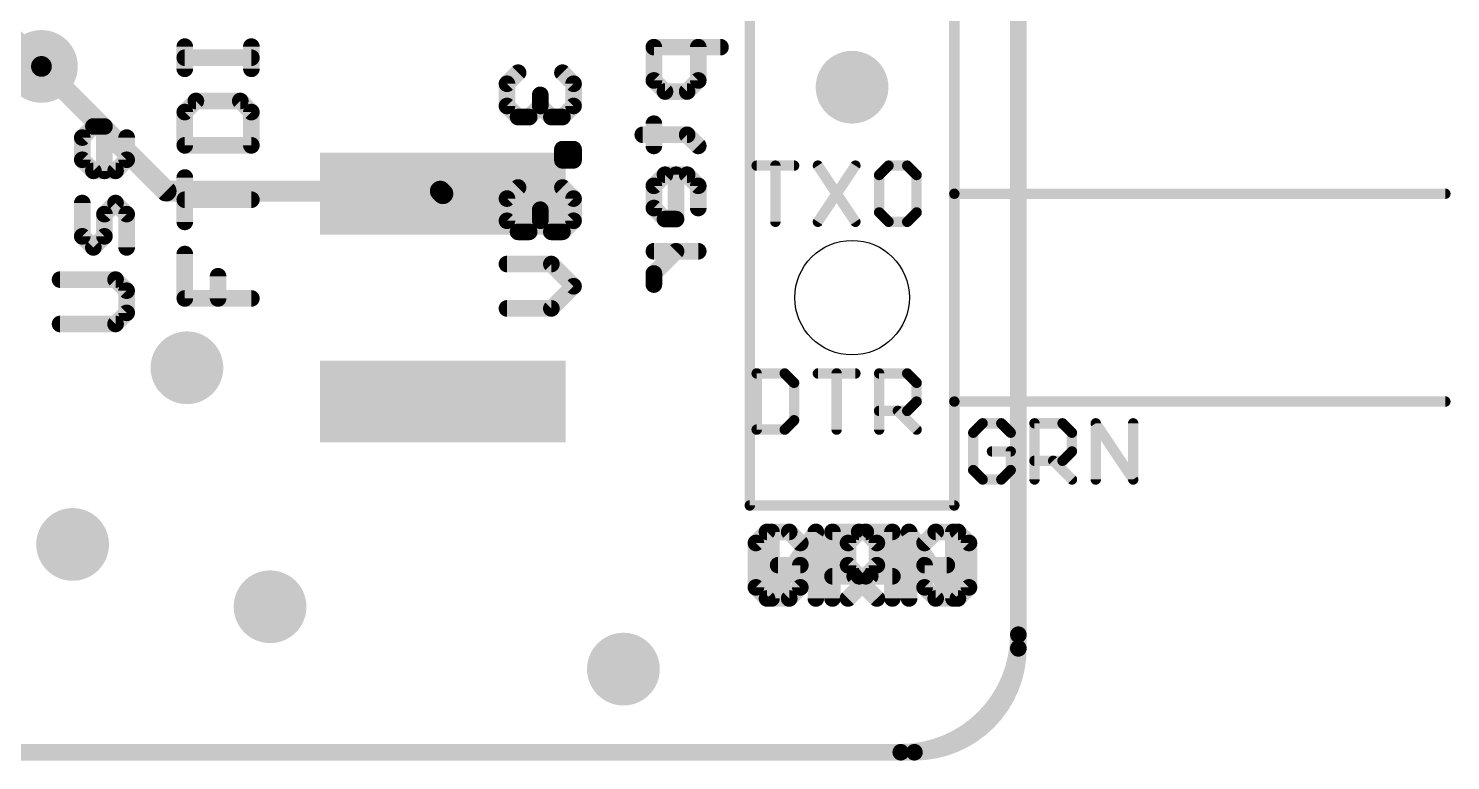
# Model space of a CAD drawing. Extents: x -1 to 106, y -18 to 72.
# Drawn here: x 70.45 to 87.83, y 44.6 to 53.55 of the extents above; entities that cross this region are included whole.
import ezdxf

# ---------------------------------------------------------------- set-up
doc = ezdxf.new("R2010")
doc.units = 0
for name, color, linetype in [('1', 12, 'CONTINUOUS'), ('16', 132, 'CONTINUOUS'), ('18', 110, 'CONTINUOUS'), ('20', 53, 'CONTINUOUS'), ('21', 41, 'CONTINUOUS'), ('22', 40, 'CONTINUOUS'), ('51', 53, 'CONTINUOUS')]:
    doc.layers.add(name, color=color, linetype=linetype)

# ---------------------------------------------------------------- blocks, each defined once
blk = doc.blocks.new('RECT')
blk.add_solid([(-0.5, -0.5), (0.5, -0.5), (-0.5, 0.5), (0.5, 0.5)])
blk = doc.blocks.new('ROUNDV')
at = {"const_width": 0.5}
blk.add_lwpolyline([(0, -0.25, 1), (0, 0.25, 1), (0, -0.25)], format="xyb", dxfattribs=at)

msp = doc.modelspace()

# ---------------------------------------------------------------- linework, layer by layer
at = {"layer": '1'}
for points, const_width in [([(82.55, 65.532), (82.55, 45.974)], 0.2032), ([(72.136, 51.562), (70.612, 53.086)], 0.254), ([(75.486, 51.562), (72.136, 51.562)], 0.254), ([(75.518, 51.53), (75.486, 51.562)], 0.254), ([(81.28, 44.704), (50.546, 44.704)], 0.2032)]:
    msp.add_lwpolyline(points, dxfattribs=dict(at, const_width=const_width))
for points, const_width in [([(70.6569, 53.1309, 1), (70.5671, 53.0411)], 0.127), ([(72.136, 51.6255, 1), (72.136, 51.4985)], 0.127), ([(72.0911, 51.5171, 1), (72.1809, 51.6069)], 0.127), ([(75.5309, 51.6069, 1), (75.4411, 51.5171)], 0.127), ([(75.4731, 51.4851, 1), (75.5629, 51.5749)], 0.127), ([(75.486, 51.4985, 1), (75.486, 51.6255)], 0.127), ([(81.28, 44.704, 0.4142), (82.55, 45.974)], 0.2032), ([(82.6008, 45.974, 1), (82.4992, 45.974)], 0.1016), ([(82.4992, 45.974, 1), (82.6008, 45.974)], 0.1016), ([(81.28, 44.7548, 1), (81.28, 44.6532)], 0.1016), ([(81.28, 44.6532, 1), (81.28, 44.7548)], 0.1016)]:
    msp.add_lwpolyline(points, format="xyb", dxfattribs=dict(at, const_width=const_width))
at = {"layer": '16'}
for points, const_width in [([(82.55, 45.974), (82.55, 65.532)], 0.2032), ([(70.612, 53.086), (69.342, 54.356)], 0.254), ([(50.546, 44.704), (81.28, 44.704)], 0.2032)]:
    msp.add_lwpolyline(points, dxfattribs=dict(at, const_width=const_width))
for points, const_width in [([(70.5671, 53.0411, 1), (70.6569, 53.1309)], 0.127), ([(81.28, 44.704, 0.4142), (82.55, 45.974)], 0.2032), ([(82.6008, 45.974, 1), (82.4992, 45.974)], 0.1016), ([(82.4992, 45.974, 1), (82.6008, 45.974)], 0.1016), ([(81.28, 44.7548, 1), (81.28, 44.6532)], 0.1016), ([(81.28, 44.6532, 1), (81.28, 44.7548)], 0.1016)]:
    msp.add_lwpolyline(points, format="xyb", dxfattribs=dict(at, const_width=const_width))
at = {"layer": '20', "const_width": 0.2032}
for points in [[(82.55, 64.0952), (82.55, 46.1408)], [(81.1132, 44.704), (50.546, 44.704)]]:
    msp.add_lwpolyline(points, dxfattribs=at)
at = {"layer": '20'}
for points, const_width in [([(81.1132, 44.704, 0.4142), (82.55, 46.1408)], 0.2032), ([(82.6008, 46.1408, 1), (82.4992, 46.1408)], 0.1016), ([(82.4992, 46.1408, 1), (82.6008, 46.1408)], 0.1016), ([(81.1132, 44.7548, 1), (81.1132, 44.6532)], 0.1016), ([(81.1132, 44.6532, 1), (81.1132, 44.7548)], 0.1016)]:
    msp.add_lwpolyline(points, format="xyb", dxfattribs=dict(at, const_width=const_width))
msp.add_circle((80.518, 50.26), 0.7, dxfattribs=at)
at = {"layer": '21', "const_width": 0.2032}
for points in [[(72.3639, 53.0568), (72.3639, 53.328)], [(73.1774, 53.0568), (73.1774, 53.328)], [(73.1774, 53.1924), (72.3639, 53.1924)], [(72.4995, 52.6636), (72.3639, 52.5281)], [(73.0418, 52.6636), (72.4995, 52.6636)], [(73.1774, 52.5281), (73.0418, 52.6636)], [(72.3639, 52.5281), (72.3639, 52.1213)], [(73.1774, 52.1213), (73.1774, 52.5281)], [(71.1111, 52.2162), (71.2467, 52.3518)], [(71.1111, 51.9451), (71.1111, 52.2162)], [(71.2467, 52.3518), (71.3822, 52.3518)], [(71.3822, 52.3518), (71.3822, 51.8095)], [(71.6534, 52.2162), (71.6534, 51.9451)], [(72.3639, 52.1213), (73.1774, 52.1213)], [(71.2467, 51.8095), (71.1111, 51.9451)], [(71.6534, 51.9451), (71.5178, 51.8095)], [(71.5178, 51.8095), (71.2467, 51.8095)], [(72.3639, 51.1858), (72.3639, 51.7281)], [(71.1111, 51.0095), (71.1111, 51.4163)], [(71.5178, 51.4163), (71.3822, 51.2807)], [(71.6534, 51.2807), (71.5178, 51.4163)], [(73.1774, 51.457), (72.3639, 51.457)], [(71.3822, 51.2807), (71.3822, 51.0095)], [(71.6534, 50.874), (71.6534, 51.2807)], [(71.2467, 50.874), (71.1111, 51.0095)], [(71.3822, 51.0095), (71.2467, 50.874)], [(72.3639, 50.2503), (72.3639, 50.7926)], [(71.5178, 50.4808), (70.8399, 50.4808)], [(71.6534, 50.3452), (71.5178, 50.4808)], [(72.7707, 50.2503), (72.7707, 50.5214)], [(71.6534, 50.074), (71.6534, 50.3452)], [(73.1774, 50.2503), (72.3639, 50.2503)], [(71.5178, 49.9384), (71.6534, 50.074)], [(70.8399, 49.9384), (71.5178, 49.9384)], [(79.4789, 47.3971), (79.3433, 47.2615)], [(79.7501, 47.3971), (79.4789, 47.3971)], [(79.8856, 47.2615), (79.7501, 47.3971)], [(80.2788, 46.5836), (80.2788, 47.3971)], [(80.2788, 47.3971), (80.6856, 47.3971)], [(80.6856, 47.3971), (80.8212, 47.2615)], [(81.2144, 46.5836), (81.2144, 47.3971)], [(81.2144, 47.3971), (81.7567, 46.5836)], [(81.7567, 46.5836), (81.7567, 47.3971)], [(79.3433, 47.2615), (79.3433, 46.7192)], [(80.8212, 47.2615), (80.8212, 46.9903)], [(79.8856, 46.9903), (79.6145, 46.9903)], [(79.8856, 46.7192), (79.8856, 46.9903)], [(80.6856, 46.8548), (80.2788, 46.8548)], [(80.55, 46.8548), (80.8212, 46.5836)], [(80.8212, 46.9903), (80.6856, 46.8548)], [(79.3433, 46.7192), (79.4789, 46.5836)], [(79.7501, 46.5836), (79.8856, 46.7192)], [(79.4789, 46.5836), (79.7501, 46.5836)]]:
    msp.add_lwpolyline(points, dxfattribs=at)
at = {"layer": '21', "const_width": 0.1016}
for points in [[(72.4147, 53.328, 1), (72.3131, 53.328)], [(73.2282, 53.328, 1), (73.1266, 53.328)], [(72.3639, 53.2432, 1), (72.3639, 53.1416)], [(73.1774, 53.1416, 1), (73.1774, 53.2432)], [(72.3131, 53.0568, 1), (72.4147, 53.0568)], [(73.1266, 53.0568, 1), (73.2282, 53.0568)], [(72.4995, 52.7144, 1), (72.4995, 52.6128)], [(72.5354, 52.6277, 1), (72.4636, 52.6996)], [(73.0777, 52.6996, 1), (73.0059, 52.6277)], [(73.0418, 52.6128, 1), (73.0418, 52.7144)], [(72.4147, 52.5281, 1), (72.3131, 52.5281)], [(72.328, 52.564, 1), (72.3998, 52.4921)], [(73.2282, 52.5281, 1), (73.1266, 52.5281)], [(73.1415, 52.4921, 1), (73.2133, 52.564)], [(71.1619, 52.2162, 1), (71.0603, 52.2162)], [(71.2467, 52.4026, 1), (71.2467, 52.301)], [(71.2826, 52.3159, 1), (71.2107, 52.3877)], [(71.433, 52.3518, 1), (71.3314, 52.3518)], [(71.3822, 52.301, 1), (71.3822, 52.4026)], [(71.7042, 52.2162, 1), (71.6026, 52.2162)], [(71.0752, 52.2521, 1), (71.147, 52.1803)], [(72.3639, 52.1721, 1), (72.3639, 52.0705)], [(72.3131, 52.1213, 1), (72.4147, 52.1213)], [(73.1266, 52.1213, 1), (73.2282, 52.1213)], [(73.1774, 52.0705, 1), (73.1774, 52.1721)], [(71.147, 51.981, 1), (71.0752, 51.9091)], [(71.0603, 51.9451, 1), (71.1619, 51.9451)], [(71.6026, 51.9451, 1), (71.7042, 51.9451)], [(71.6893, 51.9091, 1), (71.6175, 51.981)], [(71.2467, 51.8603, 1), (71.2467, 51.7587)], [(71.2107, 51.7736, 1), (71.2826, 51.8454)], [(71.3314, 51.8095, 1), (71.433, 51.8095)], [(71.4819, 51.8454, 1), (71.5537, 51.7736)], [(71.5178, 51.7587, 1), (71.5178, 51.8603)], [(72.4147, 51.7281, 1), (72.3131, 51.7281)], [(71.1619, 51.4163, 1), (71.0603, 51.4163)], [(71.5537, 51.4522, 1), (71.4819, 51.3804)], [(71.5537, 51.3804, 1), (71.4819, 51.4522)], [(72.3639, 51.5078, 1), (72.3639, 51.4062)], [(73.1774, 51.4062, 1), (73.1774, 51.5078)], [(71.433, 51.2807, 1), (71.3314, 51.2807)], [(71.3463, 51.3166, 1), (71.4182, 51.2448)], [(71.7042, 51.2807, 1), (71.6026, 51.2807)], [(71.6175, 51.2448, 1), (71.6893, 51.3166)], [(71.147, 51.0455, 1), (71.0752, 50.9736)], [(71.4182, 50.9736, 1), (71.3463, 51.0455)], [(72.3131, 51.1858, 1), (72.4147, 51.1858)], [(71.0603, 51.0095, 1), (71.1619, 51.0095)], [(71.2107, 50.9099, 1), (71.2826, 50.838)], [(71.2107, 50.838, 1), (71.2826, 50.9099)], [(71.3314, 51.0095, 1), (71.433, 51.0095)], [(71.6026, 50.874, 1), (71.7042, 50.874)], [(72.4147, 50.7926, 1), (72.3131, 50.7926)], [(70.8399, 50.5316, 1), (70.8399, 50.43)], [(71.5537, 50.5167, 1), (71.4819, 50.4449)], [(71.5178, 50.43, 1), (71.5178, 50.5316)], [(72.8215, 50.5214, 1), (72.7199, 50.5214)], [(71.7042, 50.3452, 1), (71.6026, 50.3452)], [(71.6175, 50.3093, 1), (71.6893, 50.3811)], [(72.3639, 50.3011, 1), (72.3639, 50.1995)], [(72.3131, 50.2503, 1), (72.4147, 50.2503)], [(72.7199, 50.2503, 1), (72.8215, 50.2503)], [(73.1774, 50.1995, 1), (73.1774, 50.3011)], [(71.6026, 50.074, 1), (71.7042, 50.074)], [(71.6893, 50.0381, 1), (71.6175, 50.1099)], [(70.8399, 49.9892, 1), (70.8399, 49.8876)], [(71.4819, 49.9744, 1), (71.5537, 49.9025)], [(71.5178, 49.8876, 1), (71.5178, 49.9892)], [(79.4789, 47.4479, 1), (79.4789, 47.3463)], [(79.5148, 47.3612, 1), (79.443, 47.433)], [(79.786, 47.433, 1), (79.7141, 47.3612)], [(79.7501, 47.3463, 1), (79.7501, 47.4479)], [(80.3296, 47.3971, 1), (80.228, 47.3971)], [(80.2788, 47.4479, 1), (80.2788, 47.3463)], [(80.7215, 47.433, 1), (80.6497, 47.3612)], [(80.6856, 47.3463, 1), (80.6856, 47.4479)], [(81.2652, 47.3971, 1), (81.1636, 47.3971)], [(81.2566, 47.4253, 1), (81.1721, 47.3689)], [(81.8075, 47.3971, 1), (81.7059, 47.3971)], [(79.3941, 47.2615, 1), (79.2925, 47.2615)], [(79.3074, 47.2974, 1), (79.3792, 47.2256)], [(79.8497, 47.2256, 1), (79.9216, 47.2974)], [(80.872, 47.2615, 1), (80.7704, 47.2615)], [(80.7852, 47.2256, 1), (80.8571, 47.2974)], [(79.6145, 47.0411, 1), (79.6145, 46.9395)], [(79.9364, 46.9903, 1), (79.8349, 46.9903)], [(79.8856, 46.9395, 1), (79.8856, 47.0411)], [(80.2788, 46.9056, 1), (80.2788, 46.804)], [(80.5859, 46.8907, 1), (80.5141, 46.8188)], [(80.6497, 46.8907, 1), (80.7215, 46.8188)], [(80.6856, 46.804, 1), (80.6856, 46.9056)], [(80.7704, 46.9903, 1), (80.872, 46.9903)], [(80.8571, 46.9544, 1), (80.7852, 47.0263)], [(79.3792, 46.7551, 1), (79.3074, 46.6833)], [(79.2925, 46.7192, 1), (79.3941, 46.7192)], [(79.8349, 46.7192, 1), (79.9364, 46.7192)], [(79.9216, 46.6833, 1), (79.8497, 46.7551)], [(79.4789, 46.6344, 1), (79.4789, 46.5328)], [(79.443, 46.5477, 1), (79.5148, 46.6195)], [(79.7141, 46.6195, 1), (79.786, 46.5477)], [(79.7501, 46.5328, 1), (79.7501, 46.6344)], [(80.228, 46.5836, 1), (80.3296, 46.5836)], [(80.7852, 46.5477, 1), (80.8571, 46.6195)], [(81.1636, 46.5836, 1), (81.2652, 46.5836)], [(81.7059, 46.5836, 1), (81.8075, 46.5836)], [(81.7144, 46.5554, 1), (81.799, 46.6118)]]:
    msp.add_lwpolyline(points, format="xyb", dxfattribs=at)
at = {"layer": '22', "const_width": 0.2032}
for points in [[(78.9096, 53.3214), (78.0961, 53.3214)], [(78.0961, 53.3214), (78.0961, 52.9147)], [(78.6384, 52.9147), (78.6384, 53.3214)], [(76.4365, 53.0096), (76.3009, 52.874)], [(77.1144, 52.874), (76.9788, 53.0096)], [(78.0961, 52.9147), (78.2317, 52.7791)], [(78.5028, 52.7791), (78.6384, 52.9147)], [(76.3009, 52.874), (76.3009, 52.6028)], [(76.7077, 52.6028), (76.7077, 52.7384)], [(77.1144, 52.6028), (77.1144, 52.874)], [(78.2317, 52.7791), (78.5028, 52.7791)], [(76.3009, 52.6028), (76.4365, 52.4672)], [(76.5721, 52.4672), (76.7077, 52.6028)], [(76.7077, 52.6028), (76.8432, 52.4672)], [(76.9788, 52.4672), (77.1144, 52.6028)], [(76.4365, 52.4672), (76.5721, 52.4672)], [(76.8432, 52.4672), (76.9788, 52.4672)], [(78.0961, 52.3859), (78.0961, 52.1147)], [(77.9605, 52.2503), (78.5028, 52.2503)], [(78.5028, 52.2503), (78.6384, 52.1147)], [(77.1144, 52.074), (76.9788, 52.074)], [(76.9788, 52.074), (76.9788, 51.9385)], [(77.1144, 51.9385), (77.1144, 52.074)], [(76.9788, 51.9385), (77.1144, 51.9385)], [(78.2317, 51.7622), (78.0961, 51.6266)], [(78.5028, 51.7622), (78.2317, 51.7622)], [(78.3672, 51.2199), (78.3672, 51.7622)], [(78.6384, 51.6266), (78.5028, 51.7622)], [(76.4365, 51.6063), (76.3009, 51.4707)], [(77.1144, 51.4707), (76.9788, 51.6063)], [(78.0961, 51.6266), (78.0961, 51.3555)], [(78.6384, 51.3555), (78.6384, 51.6266)], [(76.3009, 51.4707), (76.3009, 51.1995)], [(77.1144, 51.1995), (77.1144, 51.4707)], [(78.0961, 51.3555), (78.2317, 51.2199)], [(76.3009, 51.1995), (76.4365, 51.064)], [(76.5721, 51.064), (76.7077, 51.1995)], [(76.7077, 51.1995), (76.7077, 51.3351)], [(76.7077, 51.1995), (76.8432, 51.064)], [(76.9788, 51.064), (77.1144, 51.1995)], [(78.2317, 51.2199), (78.3672, 51.2199)], [(76.4365, 51.064), (76.5721, 51.064)], [(76.8432, 51.064), (76.9788, 51.064)], [(78.6384, 50.8267), (78.0961, 50.8267)], [(78.3672, 50.8267), (78.0961, 50.5555)], [(76.3009, 50.6708), (76.8432, 50.6708)], [(76.8432, 50.6708), (77.1144, 50.3996)], [(78.0961, 50.5555), (78.0961, 50.4199)], [(77.1144, 50.3996), (76.8432, 50.1284)], [(76.8432, 50.1284), (76.3009, 50.1284)], [(80.0756, 47.3971), (79.5333, 46.5836)], [(79.5333, 46.5836), (79.5333, 47.3971)], [(80.0756, 46.5836), (80.0756, 47.3971)], [(80.6044, 47.3971), (80.4688, 47.2615)], [(81.0112, 47.3971), (80.6044, 47.3971)], [(81.0112, 46.5836), (81.0112, 47.3971)], [(81.4044, 47.2615), (81.5399, 47.3971)], [(81.5399, 47.3971), (81.8111, 47.3971)], [(81.8111, 47.3971), (81.9467, 47.2615)], [(80.4688, 47.2615), (80.4688, 46.9903)], [(81.9467, 47.2615), (81.9467, 46.7192)], [(80.4688, 46.9903), (80.6044, 46.8548)], [(80.74, 46.8548), (80.4688, 46.5836)], [(80.6044, 46.8548), (81.0112, 46.8548)], [(81.4044, 46.7192), (81.4044, 46.9903)], [(81.4044, 46.9903), (81.6755, 46.9903)], [(81.5399, 46.5836), (81.4044, 46.7192)], [(81.9467, 46.7192), (81.8111, 46.5836)], [(81.8111, 46.5836), (81.5399, 46.5836)]]:
    msp.add_lwpolyline(points, dxfattribs=at)
at = {"layer": '22', "const_width": 0.1016}
for points in [[(78.0961, 53.3722, 1), (78.0961, 53.2706)], [(78.1469, 53.3214, 1), (78.0453, 53.3214)], [(78.6892, 53.3214, 1), (78.5876, 53.3214)], [(78.9096, 53.2706, 1), (78.9096, 53.3722)], [(76.4724, 52.9736, 1), (76.4006, 53.0455)], [(77.0147, 53.0455, 1), (76.9429, 52.9736)], [(78.132, 52.9506, 1), (78.0602, 52.8787)], [(78.6743, 52.8787, 1), (78.6025, 52.9506)], [(76.3517, 52.874, 1), (76.2501, 52.874)], [(76.265, 52.9099, 1), (76.3368, 52.8381)], [(76.7585, 52.7384, 1), (76.6569, 52.7384)], [(77.1652, 52.874, 1), (77.0636, 52.874)], [(77.0785, 52.8381, 1), (77.1503, 52.9099)], [(78.0453, 52.9147, 1), (78.1469, 52.9147)], [(78.2317, 52.8299, 1), (78.2317, 52.7283)], [(78.1957, 52.7432, 1), (78.2676, 52.815)], [(78.4669, 52.815, 1), (78.5387, 52.7432)], [(78.5028, 52.7283, 1), (78.5028, 52.8299)], [(78.5876, 52.9147, 1), (78.6892, 52.9147)], [(76.3368, 52.6387, 1), (76.265, 52.5669)], [(76.7436, 52.6387, 1), (76.6717, 52.5669)], [(76.7436, 52.5669, 1), (76.6717, 52.6387)], [(77.1503, 52.5669, 1), (77.0785, 52.6387)], [(76.2501, 52.6028, 1), (76.3517, 52.6028)], [(76.4365, 52.518, 1), (76.4365, 52.4164)], [(76.4006, 52.4313, 1), (76.4724, 52.5032)], [(76.5362, 52.5032, 1), (76.608, 52.4313)], [(76.5721, 52.4164, 1), (76.5721, 52.518)], [(76.6569, 52.6028, 1), (76.7585, 52.6028)], [(76.8432, 52.518, 1), (76.8432, 52.4164)], [(76.8073, 52.4313, 1), (76.8792, 52.5032)], [(76.9429, 52.5032, 1), (77.0147, 52.4313)], [(76.9788, 52.4164, 1), (76.9788, 52.518)], [(77.0636, 52.6028, 1), (77.1652, 52.6028)], [(78.1469, 52.3859, 1), (78.0453, 52.3859)], [(77.9605, 52.3011, 1), (77.9605, 52.1995)], [(78.5387, 52.2862, 1), (78.4669, 52.2144)], [(78.5028, 52.1995, 1), (78.5028, 52.3011)], [(76.9788, 52.1249, 1), (76.9788, 52.0232)], [(77.0296, 52.074, 1), (76.928, 52.074)], [(77.1652, 52.074, 1), (77.0636, 52.074)], [(77.1144, 52.0232, 1), (77.1144, 52.1249)], [(78.0453, 52.1147, 1), (78.1469, 52.1147)], [(78.6025, 52.0788, 1), (78.6743, 52.1506)], [(76.9788, 51.9893, 1), (76.9788, 51.8877)], [(76.928, 51.9385, 1), (77.0296, 51.9385)], [(77.0636, 51.9385, 1), (77.1652, 51.9385)], [(77.1144, 51.8877, 1), (77.1144, 51.9893)], [(78.2317, 51.813, 1), (78.2317, 51.7114)], [(78.2676, 51.7263, 1), (78.1957, 51.7981)], [(78.418, 51.7622, 1), (78.3164, 51.7622)], [(78.5387, 51.7981, 1), (78.4669, 51.7263)], [(78.5028, 51.7114, 1), (78.5028, 51.813)], [(76.4724, 51.5704, 1), (76.4006, 51.6422)], [(77.0147, 51.6422, 1), (76.9429, 51.5704)], [(78.1469, 51.6266, 1), (78.0453, 51.6266)], [(78.0602, 51.6626, 1), (78.132, 51.5907)], [(78.6892, 51.6266, 1), (78.5876, 51.6266)], [(78.6025, 51.5907, 1), (78.6743, 51.6626)], [(76.3517, 51.4707, 1), (76.2501, 51.4707)], [(76.265, 51.5066, 1), (76.3368, 51.4348)], [(77.1652, 51.4707, 1), (77.0636, 51.4707)], [(77.0785, 51.4348, 1), (77.1503, 51.5066)], [(78.132, 51.3914, 1), (78.0602, 51.3195)], [(76.3368, 51.2355, 1), (76.265, 51.1636)], [(76.7436, 51.2355, 1), (76.6717, 51.1636)], [(76.7585, 51.3351, 1), (76.6569, 51.3351)], [(76.7436, 51.1636, 1), (76.6717, 51.2355)], [(77.1503, 51.1636, 1), (77.0785, 51.2355)], [(78.0453, 51.3555, 1), (78.1469, 51.3555)], [(78.2317, 51.2707, 1), (78.2317, 51.1691)], [(78.1957, 51.184, 1), (78.2676, 51.2558)], [(78.3164, 51.2199, 1), (78.418, 51.2199)], [(78.3672, 51.1691, 1), (78.3672, 51.2707)], [(78.5876, 51.3555, 1), (78.6892, 51.3555)], [(76.2501, 51.1995, 1), (76.3517, 51.1995)], [(76.4365, 51.1148, 1), (76.4365, 51.0132)], [(76.4006, 51.028, 1), (76.4724, 51.0999)], [(76.5362, 51.0999, 1), (76.608, 51.028)], [(76.5721, 51.0132, 1), (76.5721, 51.1148)], [(76.6569, 51.1995, 1), (76.7585, 51.1995)], [(76.8432, 51.1148, 1), (76.8432, 51.0132)], [(76.8073, 51.028, 1), (76.8792, 51.0999)], [(76.9429, 51.0999, 1), (77.0147, 51.028)], [(76.9788, 51.0132, 1), (76.9788, 51.1148)], [(77.0636, 51.1995, 1), (77.1652, 51.1995)], [(78.0961, 50.8775, 1), (78.0961, 50.7759)], [(78.4032, 50.7908, 1), (78.3313, 50.8626)], [(78.6384, 50.7759, 1), (78.6384, 50.8775)], [(76.3009, 50.7216, 1), (76.3009, 50.62)], [(76.8792, 50.7067, 1), (76.8073, 50.6349)], [(76.8432, 50.62, 1), (76.8432, 50.7216)], [(78.1469, 50.5555, 1), (78.0453, 50.5555)], [(78.0602, 50.5915, 1), (78.132, 50.5196)], [(77.1503, 50.3637, 1), (77.0785, 50.4355)], [(77.0785, 50.3637, 1), (77.1503, 50.4355)], [(78.0453, 50.4199, 1), (78.1469, 50.4199)], [(76.3009, 50.1792, 1), (76.3009, 50.0776)], [(76.8432, 50.0776, 1), (76.8432, 50.1792)], [(76.8073, 50.1644, 1), (76.8792, 50.0925)], [(79.5841, 47.3971, 1), (79.4825, 47.3971)], [(80.1264, 47.3971, 1), (80.0248, 47.3971)], [(80.1179, 47.3689, 1), (80.0334, 47.4253)], [(80.6044, 47.4479, 1), (80.6044, 47.3463)], [(80.6403, 47.3612, 1), (80.5685, 47.433)], [(81.062, 47.3971, 1), (80.9604, 47.3971)], [(81.0112, 47.3463, 1), (81.0112, 47.4479)], [(81.5399, 47.4479, 1), (81.5399, 47.3463)], [(81.5759, 47.3612, 1), (81.504, 47.433)], [(81.847, 47.433, 1), (81.7752, 47.3612)], [(81.8111, 47.3463, 1), (81.8111, 47.4479)], [(80.5196, 47.2615, 1), (80.418, 47.2615)], [(80.4329, 47.2974, 1), (80.5048, 47.2256)], [(81.3684, 47.2974, 1), (81.4403, 47.2256)], [(81.9975, 47.2615, 1), (81.8959, 47.2615)], [(81.9108, 47.2256, 1), (81.9826, 47.2974)], [(80.5048, 47.0263, 1), (80.4329, 46.9544)], [(80.418, 46.9903, 1), (80.5196, 46.9903)], [(80.6044, 46.9056, 1), (80.6044, 46.804)], [(80.5685, 46.8188, 1), (80.6403, 46.8907)], [(80.7759, 46.8188, 1), (80.7041, 46.8907)], [(81.0112, 46.804, 1), (81.0112, 46.9056)], [(81.4552, 46.9903, 1), (81.3536, 46.9903)], [(81.4044, 47.0411, 1), (81.4044, 46.9395)], [(81.6755, 46.9395, 1), (81.6755, 47.0411)], [(81.4403, 46.7551, 1), (81.3684, 46.6833)], [(81.3536, 46.7192, 1), (81.4552, 46.7192)], [(81.8959, 46.7192, 1), (81.9975, 46.7192)], [(81.9826, 46.6833, 1), (81.9108, 46.7551)], [(79.491, 46.6118, 1), (79.5756, 46.5554)], [(79.4825, 46.5836, 1), (79.5841, 46.5836)], [(80.0248, 46.5836, 1), (80.1264, 46.5836)], [(80.4329, 46.6195, 1), (80.5048, 46.5477)], [(80.9604, 46.5836, 1), (81.062, 46.5836)], [(81.5399, 46.6344, 1), (81.5399, 46.5328)], [(81.504, 46.5477, 1), (81.5759, 46.6195)], [(81.7752, 46.6195, 1), (81.847, 46.5477)], [(81.8111, 46.5328, 1), (81.8111, 46.6344)]]:
    msp.add_lwpolyline(points, format="xyb", dxfattribs=at)
at = {"layer": '51', "const_width": 0.127}
for points in [[(79.268, 62.96), (79.268, 47.72)], [(81.768, 51.53), (81.768, 54.07)], [(79.3523, 51.8735), (79.8098, 51.8735)], [(79.581, 51.1871), (79.581, 51.8735)], [(80.1007, 51.8735), (80.5583, 51.1871)], [(80.5583, 51.8735), (80.1007, 51.1871)], [(80.9635, 51.8735), (80.8491, 51.7591)], [(80.8491, 51.7591), (80.8491, 51.3015)], [(81.1923, 51.8735), (80.9635, 51.8735)], [(81.3067, 51.7591), (81.1923, 51.8735)], [(81.3067, 51.3015), (81.3067, 51.7591)], [(81.768, 48.99), (81.768, 51.53)], [(81.768, 51.53), (87.768, 51.53)], [(80.8491, 51.3015), (80.9635, 51.1871)], [(81.1923, 51.1871), (81.3067, 51.3015)], [(80.9635, 51.1871), (81.1923, 51.1871)], [(79.3523, 49.3335), (79.3523, 48.6471)], [(79.6954, 49.3335), (79.3523, 49.3335)], [(79.8098, 49.2191), (79.6954, 49.3335)], [(80.1007, 49.3335), (80.5583, 49.3335)], [(80.3295, 48.6471), (80.3295, 49.3335)], [(80.8491, 48.6471), (80.8491, 49.3335)], [(80.8491, 49.3335), (81.1923, 49.3335)], [(81.1923, 49.3335), (81.3067, 49.2191)], [(79.8098, 48.7615), (79.8098, 49.2191)], [(81.3067, 49.2191), (81.3067, 48.9903)], [(81.3067, 48.9903), (81.1923, 48.8759)], [(81.768, 47.72), (81.768, 48.99)], [(81.768, 48.99), (87.768, 48.99)], [(81.1923, 48.8759), (80.8491, 48.8759)], [(81.0779, 48.8759), (81.3067, 48.6471)], [(79.3523, 48.6471), (79.6954, 48.6471)], [(79.6954, 48.6471), (79.8098, 48.7615)], [(82.1133, 48.7239), (81.9989, 48.6095)], [(81.9989, 48.6095), (81.9989, 48.1519)], [(82.3421, 48.7239), (82.1133, 48.7239)], [(82.4565, 48.6095), (82.3421, 48.7239)], [(82.7473, 48.0375), (82.7473, 48.7239)], [(82.7473, 48.7239), (83.0905, 48.7239)], [(83.0905, 48.7239), (83.2049, 48.6095)], [(83.2049, 48.6095), (83.2049, 48.3807)], [(83.4957, 48.0375), (83.4957, 48.7239)], [(83.4957, 48.7239), (83.9533, 48.0375)], [(83.9533, 48.0375), (83.9533, 48.7239)], [(82.4565, 48.3807), (82.2277, 48.3807)], [(82.4565, 48.1519), (82.4565, 48.3807)], [(83.0905, 48.2663), (82.7473, 48.2663)], [(82.9761, 48.2663), (83.2049, 48.0375)], [(83.2049, 48.3807), (83.0905, 48.2663)], [(81.9989, 48.1519), (82.1133, 48.0375)], [(82.3421, 48.0375), (82.4565, 48.1519)], [(82.1133, 48.0375), (82.3421, 48.0375)], [(79.268, 47.72), (81.768, 47.72)]]:
    msp.add_lwpolyline(points, dxfattribs=at)
at = {"layer": '51', "const_width": 0.0635}
for points in [[(79.3523, 51.9052, 1), (79.3523, 51.8417)], [(79.6128, 51.8735, 1), (79.5493, 51.8735)], [(79.8098, 51.8417, 1), (79.8098, 51.9052)], [(80.1271, 51.8911, 1), (80.0743, 51.8559)], [(80.5847, 51.8559, 1), (80.5318, 51.8911)], [(80.8808, 51.7591, 1), (80.8173, 51.7591)], [(80.8266, 51.7815, 1), (80.8715, 51.7366)], [(80.9635, 51.9052, 1), (80.9635, 51.8417)], [(80.9859, 51.851, 1), (80.941, 51.8959)], [(81.2147, 51.8959, 1), (81.1698, 51.851)], [(81.1923, 51.8417, 1), (81.1923, 51.9052)], [(81.3384, 51.7591, 1), (81.2749, 51.7591)], [(81.2842, 51.7366, 1), (81.3291, 51.7815)], [(81.7998, 51.53, 1), (81.7362, 51.53)], [(81.768, 51.5618, 1), (81.768, 51.4982)], [(81.7362, 51.53, 1), (81.7998, 51.53)], [(87.768, 51.4982, 1), (87.768, 51.5618)], [(80.8715, 51.3239, 1), (80.8266, 51.279)], [(80.8173, 51.3015, 1), (80.8808, 51.3015)], [(81.2749, 51.3015, 1), (81.3384, 51.3015)], [(81.3291, 51.279, 1), (81.2842, 51.3239)], [(79.5493, 51.1871, 1), (79.6128, 51.1871)], [(80.0743, 51.2047, 1), (80.1271, 51.1695)], [(80.5318, 51.1695, 1), (80.5847, 51.2047)], [(80.9635, 51.2189, 1), (80.9635, 51.1553)], [(80.941, 51.1646, 1), (80.9859, 51.2096)], [(81.1698, 51.2096, 1), (81.2147, 51.1646)], [(81.1923, 51.1553, 1), (81.1923, 51.2189)], [(79.384, 49.3335, 1), (79.3205, 49.3335)], [(79.3523, 49.3652, 1), (79.3523, 49.3017)], [(79.7179, 49.3559, 1), (79.673, 49.311)], [(79.6954, 49.3017, 1), (79.6954, 49.3652)], [(80.1007, 49.3652, 1), (80.1007, 49.3017)], [(80.3612, 49.3335, 1), (80.2977, 49.3335)], [(80.5583, 49.3017, 1), (80.5583, 49.3652)], [(80.8808, 49.3335, 1), (80.8173, 49.3335)], [(80.8491, 49.3652, 1), (80.8491, 49.3017)], [(81.2147, 49.3559, 1), (81.1698, 49.311)], [(81.1923, 49.3017, 1), (81.1923, 49.3652)], [(79.8416, 49.2191, 1), (79.7781, 49.2191)], [(79.7874, 49.1966, 1), (79.8323, 49.2415)], [(81.3384, 49.2191, 1), (81.2749, 49.2191)], [(81.2842, 49.1966, 1), (81.3291, 49.2415)], [(81.2749, 48.9903, 1), (81.3384, 48.9903)], [(81.3291, 48.9678, 1), (81.2842, 49.0127)], [(81.7998, 48.99, 1), (81.7362, 48.99)], [(81.768, 49.0218, 1), (81.768, 48.9582)], [(81.7362, 48.99, 1), (81.7998, 48.99)], [(87.768, 48.9582, 1), (87.768, 49.0218)], [(80.8491, 48.9076, 1), (80.8491, 48.8441)], [(81.1003, 48.8983, 1), (81.0554, 48.8534)], [(81.1698, 48.8983, 1), (81.2147, 48.8534)], [(81.1923, 48.8441, 1), (81.1923, 48.9076)], [(79.3523, 48.6789, 1), (79.3523, 48.6153)], [(79.3205, 48.6471, 1), (79.384, 48.6471)], [(79.673, 48.6696, 1), (79.7179, 48.6246)], [(79.6954, 48.6153, 1), (79.6954, 48.6789)], [(79.7781, 48.7615, 1), (79.8416, 48.7615)], [(79.8323, 48.739, 1), (79.7874, 48.7839)], [(80.2977, 48.6471, 1), (80.3612, 48.6471)], [(80.8173, 48.6471, 1), (80.8808, 48.6471)], [(81.2842, 48.6246, 1), (81.3291, 48.6696)], [(82.0306, 48.6095, 1), (81.9671, 48.6095)], [(81.9764, 48.6319, 1), (82.0213, 48.587)], [(82.1133, 48.7556, 1), (82.1133, 48.6921)], [(82.1357, 48.7014, 1), (82.0908, 48.7463)], [(82.3645, 48.7463, 1), (82.3196, 48.7014)], [(82.3421, 48.6921, 1), (82.3421, 48.7556)], [(82.434, 48.587, 1), (82.4789, 48.6319)], [(82.779, 48.7239, 1), (82.7155, 48.7239)], [(82.7473, 48.7556, 1), (82.7473, 48.6921)], [(83.1129, 48.7463, 1), (83.068, 48.7014)], [(83.0905, 48.6921, 1), (83.0905, 48.7556)], [(83.2366, 48.6095, 1), (83.1731, 48.6095)], [(83.1824, 48.587, 1), (83.2273, 48.6319)], [(83.5275, 48.7239, 1), (83.464, 48.7239)], [(83.5221, 48.7415, 1), (83.4693, 48.7063)], [(83.985, 48.7239, 1), (83.9215, 48.7239)], [(82.2277, 48.4124, 1), (82.2277, 48.3489)], [(82.4882, 48.3807, 1), (82.4247, 48.3807)], [(82.4565, 48.3489, 1), (82.4565, 48.4124)], [(82.7473, 48.298, 1), (82.7473, 48.2345)], [(82.9985, 48.2887, 1), (82.9536, 48.2438)], [(83.068, 48.2887, 1), (83.1129, 48.2438)], [(83.0905, 48.2345, 1), (83.0905, 48.298)], [(83.1731, 48.3807, 1), (83.2366, 48.3807)], [(83.2273, 48.3582, 1), (83.1824, 48.4031)], [(81.9671, 48.1519, 1), (82.0306, 48.1519)], [(82.0213, 48.1743, 1), (81.9764, 48.1294)], [(82.4247, 48.1519, 1), (82.4882, 48.1519)], [(82.4789, 48.1294, 1), (82.434, 48.1743)], [(82.1133, 48.0693, 1), (82.1133, 48.0057)], [(82.0908, 48.015, 1), (82.1357, 48.06)], [(82.3196, 48.06, 1), (82.3645, 48.015)], [(82.3421, 48.0057, 1), (82.3421, 48.0693)], [(82.7155, 48.0375, 1), (82.779, 48.0375)], [(83.1824, 48.015, 1), (83.2273, 48.06)], [(83.464, 48.0375, 1), (83.5275, 48.0375)], [(83.9215, 48.0375, 1), (83.985, 48.0375)], [(83.9269, 48.0199, 1), (83.9797, 48.0551)], [(79.268, 47.7518, 1), (79.268, 47.6882)], [(79.2362, 47.72, 1), (79.2998, 47.72)], [(81.7362, 47.72, 1), (81.7998, 47.72)], [(81.768, 47.6882, 1), (81.768, 47.7518)]]:
    msp.add_lwpolyline(points, format="xyb", dxfattribs=at)

# ---------------------------------------------------------------- block references
at = {"layer": '1', "xscale": 3, "rotation": 180}
for p in [(75.518, 51.53), (75.518, 48.99)]:
    msp.add_blockref('RECT', p, dxfattribs=at)
at = {"layer": '18', "xscale": 0.889, "yscale": 0.889}
for p in [(70.612, 53.086), (70.612, 53.086), (80.518, 52.832), (80.518, 52.832), (72.39, 49.403), (72.39, 49.403), (70.993, 47.244), (70.993, 47.244), (73.406, 46.482), (73.406, 46.482), (77.724, 45.72), (77.724, 45.72)]:
    msp.add_blockref('ROUNDV', p, dxfattribs=at)

doc.saveas('drawing.dxf')
